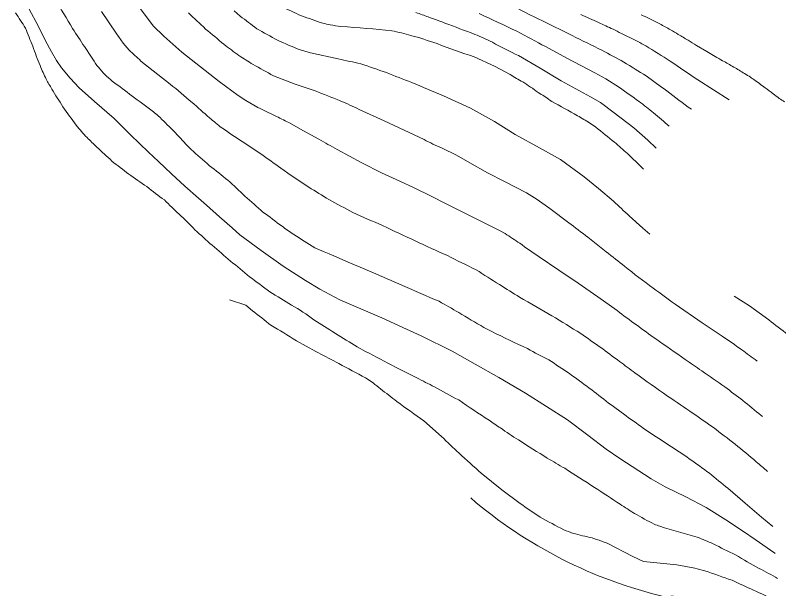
# Model space of a CAD drawing. Header units: inches. Extents: x 115425 to 116786, y 150085 to 152399.
# Drawn here: x 115831.5 to 115895.8, y 151088.3 to 151136.7 of the extents above; entities that cross this region are included whole.
import ezdxf

# ---------------------------------------------------------------- set-up
doc = ezdxf.new("R2010")
doc.units = ezdxf.units.IN
doc.header["$MEASUREMENT"] = 0
doc.layers.add('Contour', color=7, linetype='Continuous', lineweight=0, true_color=0xbed2ff)

msp = doc.modelspace()

# ---------------------------------------------------------------- linework, layer by layer
at = {"layer": 'Contour'}
for points in [[(115895.172, 151093.626), (115894.235, 151094.421), (115892.838, 151095.607), (115891.396, 151096.856, -0.00356), (115889.844, 151098.12, 0.002362), (115888.153, 151099.339, 0.006455), (115886.446, 151100.479, 0.006663), (115884.723, 151101.589, 0.00826), (115883.047, 151102.791, 0.006888), (115881.371, 151104.025, 0.001915), (115879.741, 151105.289, 0.001736), (115878.081, 151106.508, 0.006721), (115876.343, 151107.648, -0.011529), (115874.557, 151108.602, -0.005296), (115871.546, 151110.032), (115870.886, 151110.381, -0.00103), (115868.76, 151111.648, -0.001987), (115867.12, 151112.587, -0.007528), (115864.044, 151113.906, 0.005363), (115861.464, 151115.028, 0.004561), (115859.866, 151115.707, 0.003012), (115856.653, 151117.094, 0.010057), (115854.888, 151118.196, 0.011366), (115853.904, 151118.898, 0.011117), (115852.305, 151120.1, 0.011126), (115850.785, 151121.427, 0.003945), (115849.358, 151122.784, -0.003826), (115847.807, 151124.002, -0.002302), (115846.256, 151125.375, -0.00787), (115845.615, 151126.044, -0.009749), (115844.721, 151126.997, -0.002338), (115843.494, 151128.199, -0.006231), (115843.093, 151128.542, 0.007348), (115841.277, 151129.869, 0.01591), (115839.632, 151131.103, 0.014818), (115838.91, 151131.75, 0.008977), (115838.345, 151132.444, -0.009437), (115837.878, 151133.134), (115837.293, 151134.018, 0.002296), (115836.297, 151135.54, 0.000839), (115834.811, 151138.033)], [(115872.978, 151137.61, 0.0083), (115875.814, 151136.187), (115878.302, 151134.945, 0.000839), (115880.807, 151133.714, 0.001174), (115882.652, 151132.724, 0.001543), (115884.529, 151131.555, 0.003534), (115886.251, 151130.31, 0.002308), (115888.328, 151128.745)], [(115831.504, 151136.87, 0.004061), (115832.34, 151135.576, 0.009488), (115832.942, 151134.066, 0.007669), (115833.556, 151132.419, 0.016867), (115834.078, 151131.277, 0.014954), (115834.55, 151130.453, 0.014703), (115835.484, 151128.968, 0.011231), (115836.585, 151127.407, 0.013825), (115837.509, 151126.361, -0.014124), (115838.328, 151125.558, -0.006492), (115839.6, 151124.388, 0.005133), (115841.012, 151123.295, 0.006984), (115842.538, 151122.243, 0.016149), (115844.019, 151121.117, 0.025209), (115845.263, 151119.923, -0.013123), (115846.581, 151118.597, -0.001521), (115848.023, 151117.302, -0.006254), (115849.575, 151115.96, -0.025116), (115851.173, 151114.648, -0.006598), (115852.879, 151113.383, -0.011717), (115854.711, 151112.258, -0.037647), (115856.574, 151111.039, -0.005086), (115858.39, 151109.883, -0.006309), (115860.222, 151108.758), (115860.913, 151108.374, -0.002757), (115863.444, 151107.054, -0.004082), (115865.236, 151106.145, 0.002624), (115866.732, 151105.383, 0.007584), (115868.763, 151104.281, 0.008879), (115871.322, 151102.585, 0.019165), (115872.276, 151101.928, 0.012399), (115873.79, 151100.914, 0.004156), (115876.212, 151099.394, 0.005584), (115877.675, 151098.533, 0.002779), (115880.186, 151096.924, 0.001933), (115882.344, 151095.505, 0.014163), (115883.558, 151094.729, 0.018299), (115885.212, 151093.83, 0.012412), (115885.669, 151093.652, 0.006624), (115888.803, 151092.741, 0.004515), (115890.162, 151092.179, 0.010173), (115892.04, 151091.246, 0.011114), (115894.038, 151090.109, 0.003799), (115895.584, 151089.271)], [(115838.728, 151136.975), (115839.967, 151135.144), (115840.554, 151134.306), (115841.041, 151133.733, -0.00161), (115842.038, 151132.808), (115844.506, 151130.871, 0.001883), (115846.336, 151129.329, 0.003854), (115847.805, 151128.034, 0.012455), (115848.848, 151127.181, 0.005329), (115850.55, 151126.045), (115852.116, 151125, 0.001655), (115853.807, 151123.796, 0.014651), (115856.158, 151122.196, 0.005628), (115857.854, 151121.146, 0.004151), (115859.85, 151120.073, 0.004291), (115862.364, 151118.961, 0.009546), (115865.115, 151117.681, 0.010387), (115867.823, 151116.434, 0.008962), (115870.23, 151115.243, 0.007795), (115872.195, 151113.995, 0.004012), (115873.888, 151112.93, 0.006444), (115876.604, 151111.37, 0.002225), (115879.027, 151109.882, 0.007102), (115880.671, 151108.729, 0.0046), (115882.283, 151107.531, 0.001454), (115883.583, 151106.555, 0.001404), (115886.33, 151104.608, -0.001957), (115888.479, 151103.146, -0.005445), (115890.18, 151101.957, -0.003157), (115892.01, 151100.563, -0.00543), (115893.788, 151099.073, -0.003676), (115894.734, 151098.264)], [(115842.012, 151137.211), (115843.078, 151135.773), (115843.966, 151134.889), (115845.491, 151133.564), (115847.06, 151132.311), (115848.628, 151131.073), (115850.208, 151129.898), (115850.852, 151129.479), (115851.879, 151128.896, 0.005738), (115853.282, 151128.219, 0.002863), (115854.476, 151127.633), (115855.724, 151126.94), (115857.007, 151126.227, 0.011559), (115858.537, 151125.375), (115860.621, 151124.238), (115862.279, 151123.412), (115863.81, 151122.711), (115865.019, 151122.15), (115866.439, 151121.438), (115867.71, 151120.801), (115869.056, 151120.128), (115870.402, 151119.455), (115872.199, 151118.555), (115872.665, 151118.289, 0.003429), (115873.89, 151117.476, 0.014091), (115875.535, 151116.33), (115877.182, 151115.21), (115878.822, 151114.103), (115878.822, 151114.103), (115880.458, 151112.973), (115882.091, 151111.807, 0.015274), (115883.708, 151110.61, 0.002401), (115885.328, 151109.417, 0.001516), (115887.807, 151107.697, 0.003368), (115889.197, 151106.742, 0.006776), (115891.148, 151105.382, 0.002688), (115892.665, 151104.243, 0.005198), (115894.19, 151102.983), (115894.297, 151102.892)], [(115846.028, 151136.861, 0.001526), (115847.471, 151135.504, -0.001509), (115849.017, 151134.22, -0.001811), (115850.278, 151133.266, -0.002389), (115851.473, 151132.514, -0.001527), (115853.191, 151131.57), (115854.999, 151130.859), (115856.702, 151130.297, 0.002785), (115858.802, 151129.469, 0.002822), (115860.406, 151128.739), (115862.487, 151127.77, 0.000576), (115865.849, 151126.194, 0.01273), (115867.36, 151125.474), (115868.568, 151124.879), (115869.703, 151124.248), (115871.193, 151123.399), (115872.613, 151122.676), (115874.457, 151121.716), (115875.368, 151121.162), (115876.425, 151120.409), (115878.03, 151119.203, 0.001352), (115879.611, 151117.985), (115881.166, 151116.755, 0.003194), (115882.73, 151115.521, 0.013998), (115885.124, 151113.702, 0.001239), (115886.953, 151112.341), (115889.244, 151110.783), (115890.919, 151109.663, 0.00129), (115892.572, 151108.509, 0.011918), (115893.856, 151107.561)], [(115849.872, 151137.038), (115850.39, 151136.587, 0.001246), (115851.786, 151135.53, 0.005705), (115853.533, 151134.555, 0.004903), (115855.352, 151133.769), (115856.297, 151133.485), (115858.634, 151132.98, -0.001958), (115860.529, 151132.579, 0.004109), (115862.681, 151131.84, 0.008618), (115864.812, 151131.006, 0.002673), (115867.489, 151129.883), (115869.755, 151128.828, 0.000977), (115871.779, 151127.725), (115873.524, 151126.636), (115875.559, 151125.497), (115877.331, 151124.531), (115879.323, 151123.054), (115880.525, 151122.075), (115881.767, 151121.002, -0.001266), (115883.109, 151119.782), (115884.246, 151118.729), (115884.826, 151118.232)], [(115884.303, 151123.718, 0.001679), (115882.95, 151125.023, 0.005655), (115881.863, 151125.974, 0.007349), (115880.305, 151127.235, 0.006019), (115879.802, 151127.592, 0.003753), (115878.751, 151128.205, 0.001966), (115876.589, 151129.415), (115876.448, 151129.499, 0.017892), (115875.446, 151130.164, 0.025789), (115874.146, 151131.048, -0.014577), (115873.094, 151131.671), (115871.76, 151132.375), (115870.06, 151133.169, -0.023439), (115866.945, 151134.271, 0.017927), (115864.727, 151134.961, 0.0134), (115863.148, 151135.355, 0.01086), (115858.862, 151135.711, 0.013524), (115857.967, 151135.844, 0.019413), (115857.333, 151135.986, 0.003196), (115855.533, 151136.606, 0.002572), (115853.89, 151137.375, 0.003822)], [(115865.166, 151136.89, -0.003695), (115866.207, 151136.518, -0.00427), (115867.609, 151136.009, -0.001599), (115870.121, 151135.052, -0.024009), (115871.594, 151134.383, 0.014289), (115873.804, 151133.263), (115875.605, 151132.213), (115877.383, 151131.131), (115879.843, 151129.792), (115880.68, 151129.306), (115881.846, 151128.459), (115883.479, 151127.177), (115884.669, 151126.137), (115885.364, 151125.489)], [(115870.476, 151136.811, 0.000767), (115873.661, 151135.317, 0.001875), (115876.068, 151134.019), (115877.842, 151133.038), (115880.219, 151131.812), (115881.125, 151131.321), (115882.279, 151130.574, 0.002773), (115883.933, 151129.412, 0.001733), (115885.154, 151128.452, 0.005983), (115886.469, 151127.334)], [(115891.494, 151129.539), (115888.863, 151131.222, -0.003071), (115886.554, 151132.799, -0.00107), (115884.495, 151134.089, -0.002527), (115883.146, 151134.802, -0.007386), (115881.741, 151135.483, 0.003863), (115880.526, 151136.046, 0.003193), (115879.021, 151136.722, 0.002602)], [(115884.108, 151136.698, -0.013142), (115884.772, 151136.395, -0.009439), (115885.677, 151135.931, -0.005259), (115886.576, 151135.436, -0.007142), (115887.229, 151135.055, -0.003111), (115888.048, 151134.555, 0.003553), (115888.766, 151134.118), (115889.638, 151133.597), (115890.319, 151133.195, 0.005808), (115890.956, 151132.831, -0.00399), (115891.887, 151132.304, -0.005837), (115892.808, 151131.758, -0.010736), (115893.299, 151131.445, -0.008119), (115893.575, 151131.254, -0.002281), (115894.541, 151130.554, -0.008662), (115895.198, 151130.056, 0.010939), (115895.72, 151129.664, 0.02668), (115896.167, 151129.378, 0.015763)], [(115895.403, 151087.43, 0.001988), (115893.564, 151088.271, 0.001119), (115891.747, 151089.106, 0.001499), (115889.449, 151089.91, -0.003262), (115888.608, 151090.131), (115887.111, 151090.394), (115884.311, 151090.696), (115883.4, 151091.096), (115883.4, 151091.096), (115881.238, 151092.218, -0.00815), (115880.92, 151092.356, -0.002074), (115879.98, 151092.673, -0.001744), (115878.379, 151093.051, -0.003587), (115877.597, 151093.352, -0.003313), (115875.627, 151094.413, -0.00353), (115873.931, 151095.564), (115872.4, 151096.725), (115870.66, 151098.121, -0.009267), (115868.804, 151099.799, -0.003526), (115867.315, 151101.203), (115865.826, 151102.514, -0.000778), (115863.569, 151104.156, -0.001426), (115862.193, 151105.213, -0.006719), (115861.559, 151105.715), (115860.924, 151106.143, 0.000946), (115858.671, 151107.341), (115856.738, 151108.363), (115855.121, 151109.274, 0.004222), (115852.973, 151110.578, -0.002849), (115851.425, 151111.795), (115850.863, 151112.264), (115849.488, 151112.697)], [(115891.935, 151113.023), (115893.203, 151112.199), (115894.851, 151111.033, 0.013948), (115896.442, 151109.79)], [(115869.772, 151096.037, 0.119881), (115886.096, 151087.717, -0.005455), (115886.608, 151087.757, -0.021637), (115888.257, 151087.696, -0.009649), (115889.237, 151087.549, -0.008172), (115891.184, 151087.108, -0.012798), (115892.141, 151086.79, -0.01005), (115894.447, 151085.919, -0.009905), (115896.469, 151085.032)]]:
    msp.add_lwpolyline(points, format="xyb", dxfattribs=at)
msp.add_lwpolyline([(115895.387, 151091.353), (115895.344, 151091.378), (115893.692, 151092.529), (115892.698, 151093.221), (115891.227, 151094.209), (115889.563, 151095.235), (115887.859, 151096.118), (115886.113, 151096.965), (115884.939, 151097.655), (115882.304, 151099.364), (115881.166, 151100.155), (115879.63, 151101.326), (115877.907, 151102.606), (115874.368, 151104.866), (115872.148, 151106.17), (115870.161, 151107.295), (115868.22, 151108.39), (115865.61, 151109.678), (115864.384, 151110.237), (115862.288, 151111.192), (115858.763, 151112.717), (115857.085, 151113.598), (115855.874, 151114.337), (115853.996, 151115.556), (115852.149, 151116.852), (115850.365, 151118.18), (115849.713, 151118.757), (115848.659, 151119.709), (115847.544, 151120.681), (115846.89, 151121.254), (115845.744, 151122.274), (115844.614, 151123.319), (115843.525, 151124.343), (115842.673, 151125.136), (115841.177, 151126.59), (115839.797, 151127.961), (115838.129, 151129.414), (115836.843, 151130.551), (115836.081, 151131.364), (115835.359, 151132.237), (115834.935, 151132.861), (115834.518, 151133.585), (115833.991, 151134.575), (115833.399, 151135.771), (115832.651, 151137.17)], dxfattribs=at)

doc.saveas('drawing.dxf')
